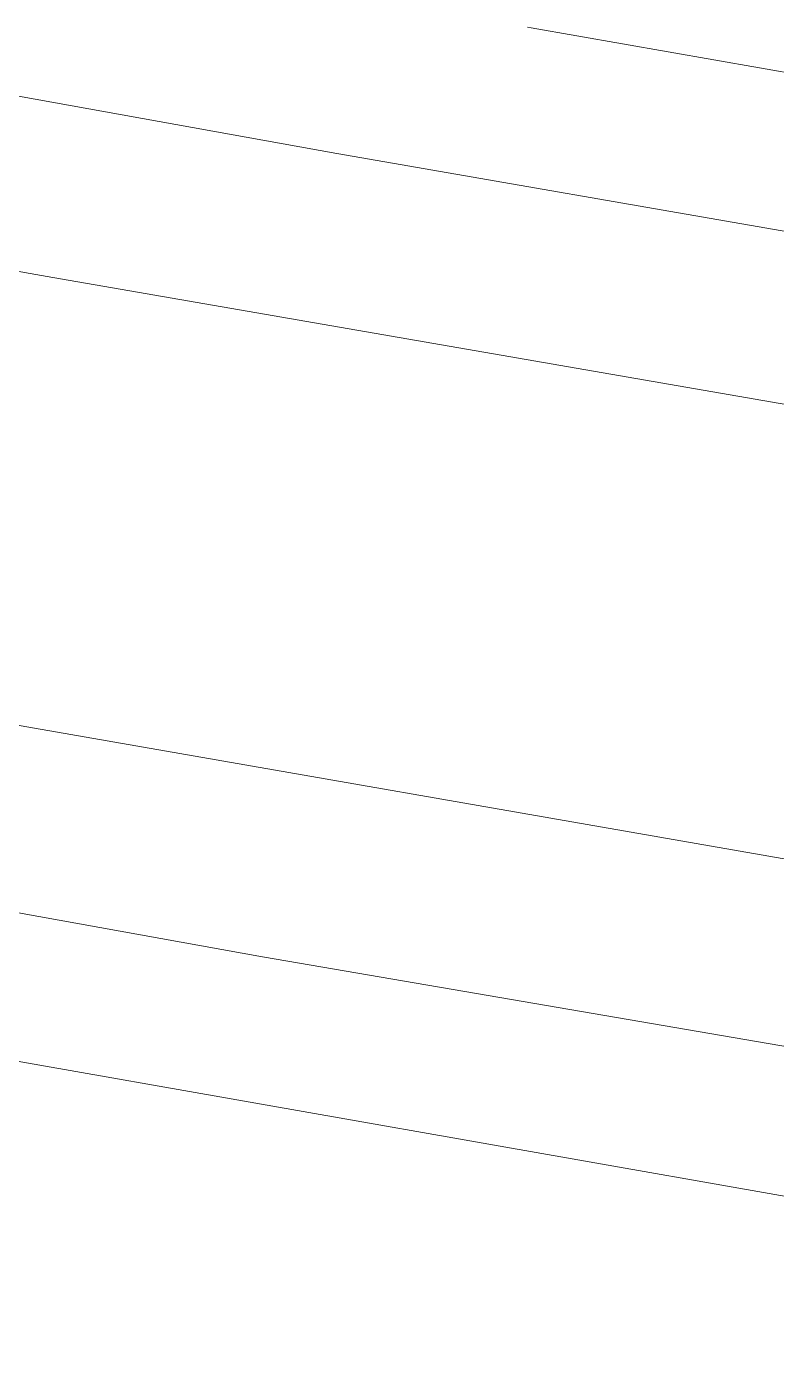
# Model space of a CAD drawing. Header units: metres. Extents: x -1147 to -802, y 5 to 567.
# Drawn here: x -1005.336 to -1004.811, y 523.647 to 524.582 of the extents above; entities that cross this region are included whole.
import ezdxf

# ---------------------------------------------------------------- set-up
doc = ezdxf.new("R2010")
doc.units = ezdxf.units.M

# ---------------------------------------------------------------- blocks, each defined once
blk = doc.blocks.new('T2DPAA-T2D-PWA-SU-M2D-000002_dwg-40815123-DRG-2873010 - GENERAL ARRANGEMENT PLAN')
at = {"color": 254, "lineweight": 18, "true_color": 0xeaeaea}
for p, q in [((-180.51099, 1050.42587), (-180.3597, 1048.58089)), ((-180.91669, 1048.4868), (-181.07199, 1050.38178)), ((-180.62196, 1050.24585), (-180.49473, 1048.75087)), ((-181.1369, 1049.86377), (-180.92752, 1047.4218)), ((-180.74561, 1048.02383), (-180.87585, 1049.51781)), ((-180.49473, 1048.75087), (-180.36249, 1047.25689)), ((-180.3597, 1048.58089), (-180.16234, 1046.32892)), ((-180.77744, 1046.93783), (-180.91669, 1048.4868)), ((-180.23993, 1048.4747), (-180.23968, 1048.47191)), ((-180.23968, 1048.47191), (-180.02028, 1045.92595))]:
    blk.add_line(p, q, dxfattribs=at)
blk = doc.blocks.new('T2DPAA-T2D-PWA-SU-M2D-000100_Survey_rvt-1-DRG-2873010 - GENERAL ARRANGEMENT PLAN')
at = {"color": 254, "lineweight": 18, "true_color": 0xe1e1e1, "rotation": 75.11694444444437}
blk.add_blockref('T2DPAA-T2D-PWA-SU-M2D-000002_dwg-40815123-DRG-2873010 - GENERAL ARRANGEMENT PLAN', (-45.82133, 429.47779), dxfattribs=at)

msp = doc.modelspace()

# ---------------------------------------------------------------- block references
at = {"color": 254, "lineweight": 5, "true_color": 0xe1e1e1}
msp.add_blockref('T2DPAA-T2D-PWA-SU-M2D-000100_Survey_rvt-1-DRG-2873010 - GENERAL ARRANGEMENT PLAN', (100.43042, 0), dxfattribs=at)

doc.saveas('drawing.dxf')
